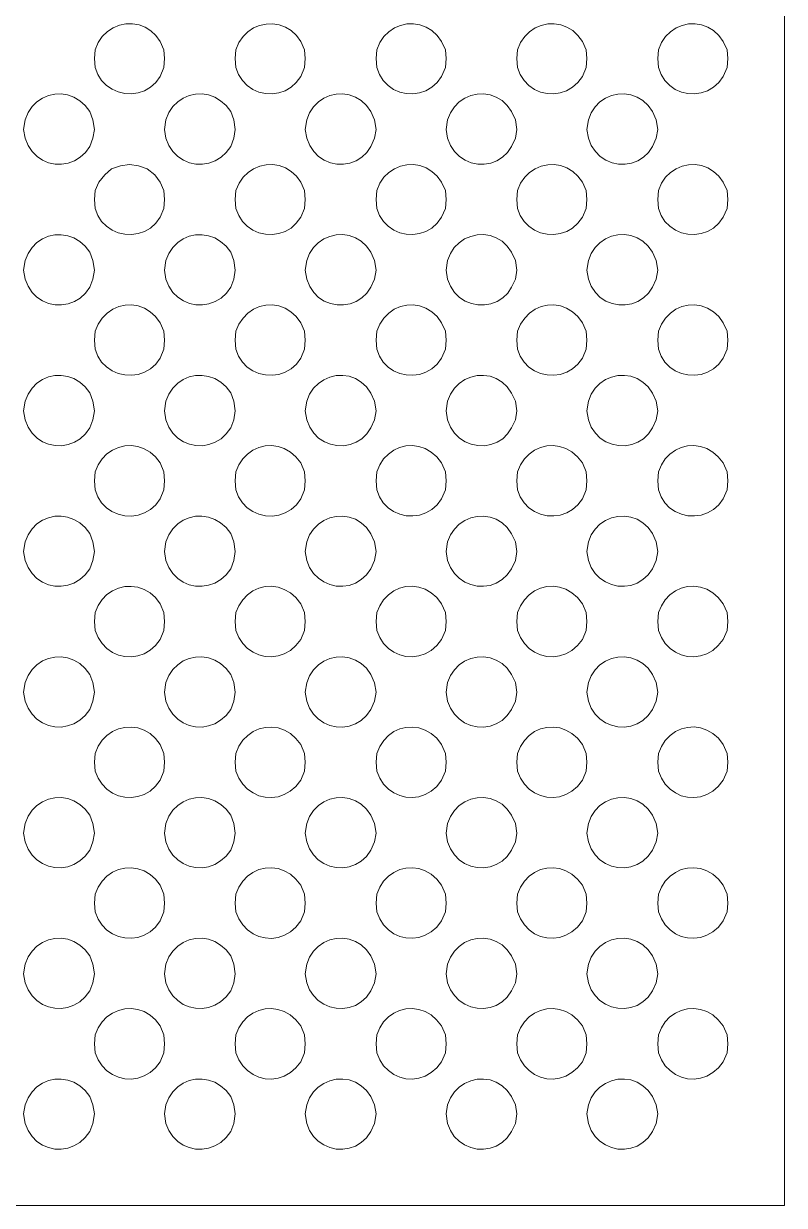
# Model space of a CAD drawing. Extents: x 0 to 243, y -13 to 276.
# Drawn here: x 211.61 to 238.38, y 110.43 to 152.03 of the extents above; entities that cross this region are included whole.
import ezdxf

# ---------------------------------------------------------------- set-up
doc = ezdxf.new("R2010")
doc.units = 0
doc.layers.add('GEOMETRY', color=7, linetype='Continuous')

msp = doc.modelspace()

# ---------------------------------------------------------------- linework, layer by layer
at = {"layer": 'GEOMETRY', "lineweight": 13}
for points in [[(238.38, 110.427), (238.38, 260.038), (88.77, 260.038)], [(88.769, 110.427), (238.379, 110.427)]]:
    msp.add_lwpolyline(points, dxfattribs=at)
for points in [[(216.569, 150.798), (216.543, 151.11), (216.412, 151.402), (216.269, 151.612), (216.094, 151.779), (215.893, 151.903), (215.675, 151.985), (215.445, 152.023), (215.211, 152.019), (214.981, 151.973), (214.761, 151.884), (214.559, 151.754), (214.382, 151.581), (214.237, 151.366), (214.131, 151.11), (214.105, 150.798), (214.131, 150.484), (214.222, 150.236), (214.356, 150.026), (214.526, 149.853), (214.724, 149.719), (214.942, 149.625), (215.173, 149.572), (215.409, 149.561), (215.644, 149.593), (215.869, 149.668), (216.077, 149.789), (216.26, 149.956), (216.412, 150.169), (216.543, 150.484), (216.569, 150.798)], [(221.523, 150.798), (221.497, 151.11), (221.366, 151.402), (221.211, 151.616), (221.027, 151.785), (220.822, 151.909), (220.603, 151.989), (220.374, 152.025), (220.144, 152.018), (219.918, 151.969), (219.704, 151.879), (219.507, 151.747), (219.333, 151.574), (219.191, 151.362), (219.085, 151.11), (219.058, 150.798), (219.085, 150.484), (219.179, 150.235), (219.314, 150.024), (219.483, 149.851), (219.678, 149.717), (219.893, 149.624), (220.121, 149.571), (220.355, 149.56), (220.587, 149.593), (220.812, 149.669), (221.021, 149.789), (221.208, 149.956), (221.366, 150.169), (221.497, 150.484), (221.523, 150.798)], [(226.478, 150.798), (226.452, 151.111), (226.321, 151.402), (226.165, 151.616), (225.981, 151.785), (225.776, 151.909), (225.557, 151.989), (225.328, 152.025), (225.098, 152.019), (224.873, 151.97), (224.658, 151.879), (224.461, 151.747), (224.288, 151.575), (224.146, 151.362), (224.04, 151.111), (224.013, 150.798), (224.04, 150.484), (224.135, 150.235), (224.269, 150.024), (224.438, 149.851), (224.633, 149.718), (224.848, 149.624), (225.076, 149.571), (225.309, 149.561), (225.542, 149.593), (225.766, 149.669), (225.975, 149.79), (226.163, 149.956), (226.321, 150.169), (226.452, 150.484), (226.478, 150.798)], [(231.432, 150.798), (231.407, 151.111), (231.275, 151.402), (231.119, 151.617), (230.935, 151.786), (230.73, 151.91), (230.51, 151.99), (230.282, 152.026), (230.052, 152.019), (229.827, 151.97), (229.613, 151.879), (229.416, 151.747), (229.243, 151.575), (229.1, 151.362), (228.994, 151.111), (228.968, 150.798), (228.994, 150.485), (229.089, 150.236), (229.224, 150.025), (229.392, 149.852), (229.588, 149.718), (229.803, 149.624), (230.03, 149.571), (230.264, 149.561), (230.496, 149.593), (230.72, 149.669), (230.929, 149.79), (231.117, 149.956), (231.275, 150.169), (231.407, 150.485), (231.432, 150.798)], [(236.387, 150.798), (236.362, 151.111), (236.23, 151.402), (236.075, 151.617), (235.891, 151.786), (235.686, 151.91), (235.466, 151.99), (235.238, 152.026), (235.008, 152.019), (234.782, 151.97), (234.568, 151.879), (234.371, 151.747), (234.198, 151.575), (234.055, 151.363), (233.949, 151.111), (233.923, 150.798), (233.949, 150.485), (234.044, 150.236), (234.179, 150.025), (234.347, 149.852), (234.543, 149.718), (234.758, 149.624), (234.985, 149.571), (235.219, 149.56), (235.451, 149.593), (235.676, 149.669), (235.885, 149.789), (236.072, 149.956), (236.23, 150.169), (236.362, 150.485), (236.387, 150.798)], [(214.105, 148.309), (214.051, 148.649), (213.948, 148.938), (213.782, 149.15), (213.592, 149.317), (213.383, 149.44), (213.162, 149.519), (212.935, 149.555), (212.707, 149.549), (212.485, 149.5), (212.274, 149.411), (212.081, 149.28), (211.911, 149.109), (211.772, 148.898), (211.667, 148.649), (211.614, 148.309), (211.667, 147.995), (211.771, 147.739), (211.912, 147.525), (212.084, 147.353), (212.28, 147.222), (212.494, 147.133), (212.719, 147.086), (212.95, 147.082), (213.178, 147.12), (213.399, 147.202), (213.605, 147.326), (213.791, 147.494), (213.948, 147.705), (214.051, 147.995), (214.105, 148.309)], [(219.058, 148.309), (219.006, 148.649), (218.902, 148.938), (218.737, 149.15), (218.546, 149.317), (218.338, 149.44), (218.117, 149.519), (217.89, 149.555), (217.662, 149.549), (217.439, 149.5), (217.229, 149.411), (217.035, 149.28), (216.866, 149.109), (216.726, 148.898), (216.621, 148.649), (216.569, 148.309), (216.621, 147.995), (216.725, 147.739), (216.866, 147.525), (217.038, 147.353), (217.234, 147.222), (217.448, 147.133), (217.674, 147.086), (217.904, 147.082), (218.133, 147.12), (218.354, 147.201), (218.56, 147.326), (218.745, 147.493), (218.902, 147.705), (219.006, 147.995), (219.058, 148.309)], [(224.014, 148.308), (223.961, 148.65), (223.829, 148.937), (223.675, 149.153), (223.493, 149.322), (223.289, 149.444), (223.07, 149.522), (222.843, 149.556), (222.614, 149.547), (222.39, 149.496), (222.178, 149.405), (221.984, 149.273), (221.814, 149.103), (221.676, 148.895), (221.576, 148.65), (221.523, 148.308), (221.576, 147.994), (221.678, 147.739), (221.819, 147.525), (221.992, 147.352), (222.191, 147.221), (222.408, 147.132), (222.636, 147.086), (222.868, 147.081), (223.096, 147.12), (223.313, 147.201), (223.513, 147.325), (223.687, 147.493), (223.829, 147.704), (223.961, 147.994), (224.014, 148.308)], [(228.968, 148.308), (228.915, 148.65), (228.785, 148.937), (228.631, 149.152), (228.448, 149.321), (228.244, 149.444), (228.025, 149.522), (227.798, 149.556), (227.569, 149.548), (227.345, 149.497), (227.133, 149.405), (226.938, 149.274), (226.769, 149.104), (226.631, 148.895), (226.53, 148.65), (226.477, 148.308), (226.53, 147.994), (226.632, 147.738), (226.773, 147.524), (226.947, 147.352), (227.145, 147.221), (227.362, 147.132), (227.59, 147.086), (227.822, 147.082), (228.05, 147.12), (228.268, 147.202), (228.468, 147.326), (228.643, 147.494), (228.785, 147.705), (228.915, 147.994), (228.968, 148.308)], [(233.924, 148.308), (233.871, 148.65), (233.74, 148.937), (233.585, 149.153), (233.402, 149.321), (233.198, 149.444), (232.979, 149.522), (232.752, 149.556), (232.523, 149.547), (232.299, 149.496), (232.087, 149.405), (231.893, 149.273), (231.723, 149.103), (231.585, 148.895), (231.486, 148.65), (231.433, 148.308), (231.486, 147.995), (231.587, 147.739), (231.729, 147.525), (231.903, 147.352), (232.101, 147.221), (232.318, 147.133), (232.546, 147.086), (232.778, 147.082), (233.006, 147.12), (233.223, 147.202), (233.422, 147.326), (233.597, 147.494), (233.74, 147.705), (233.871, 147.995), (233.924, 148.308)], [(216.569, 145.843), (216.543, 146.157), (216.412, 146.447), (216.228, 146.708), (215.965, 146.919), (215.651, 147.023), (215.337, 147.075), (215.021, 147.023), (214.707, 146.919), (214.471, 146.708), (214.261, 146.447), (214.131, 146.157), (214.105, 145.843), (214.131, 145.527), (214.223, 145.28), (214.357, 145.07), (214.527, 144.897), (214.725, 144.764), (214.943, 144.67), (215.174, 144.617), (215.41, 144.606), (215.645, 144.638), (215.869, 144.714), (216.077, 144.834), (216.261, 145.001), (216.412, 145.214), (216.543, 145.527), (216.569, 145.843)], [(221.523, 145.843), (221.497, 146.158), (221.366, 146.447), (221.211, 146.661), (221.027, 146.83), (220.823, 146.954), (220.603, 147.034), (220.375, 147.071), (220.145, 147.064), (219.92, 147.016), (219.705, 146.925), (219.508, 146.794), (219.335, 146.622), (219.192, 146.409), (219.085, 146.158), (219.058, 145.843), (219.085, 145.527), (219.18, 145.279), (219.315, 145.068), (219.484, 144.895), (219.679, 144.762), (219.894, 144.668), (220.122, 144.616), (220.356, 144.605), (220.588, 144.638), (220.812, 144.714), (221.021, 144.835), (221.208, 145.001), (221.366, 145.214), (221.497, 145.527), (221.523, 145.843)], [(226.478, 145.843), (226.452, 146.158), (226.321, 146.447), (226.164, 146.662), (225.98, 146.831), (225.775, 146.955), (225.555, 147.035), (225.327, 147.071), (225.098, 147.064), (224.873, 147.015), (224.659, 146.924), (224.463, 146.793), (224.29, 146.621), (224.147, 146.409), (224.04, 146.158), (224.013, 145.843), (224.04, 145.528), (224.135, 145.28), (224.27, 145.069), (224.439, 144.896), (224.634, 144.762), (224.849, 144.669), (225.077, 144.616), (225.31, 144.606), (225.542, 144.638), (225.766, 144.714), (225.976, 144.835), (226.163, 145.001), (226.321, 145.214), (226.452, 145.528), (226.478, 145.843)], [(231.432, 145.843), (231.407, 146.158), (231.275, 146.447), (231.118, 146.662), (230.934, 146.831), (230.729, 146.956), (230.509, 147.036), (230.282, 147.072), (230.052, 147.065), (229.828, 147.016), (229.614, 146.925), (229.417, 146.793), (229.244, 146.621), (229.101, 146.409), (228.994, 146.158), (228.968, 145.843), (228.994, 145.528), (229.089, 145.28), (229.225, 145.069), (229.394, 144.896), (229.589, 144.762), (229.804, 144.669), (230.031, 144.616), (230.265, 144.605), (230.497, 144.638), (230.721, 144.714), (230.93, 144.834), (231.117, 145.001), (231.275, 145.214), (231.407, 145.528), (231.432, 145.843)], [(236.387, 145.843), (236.362, 146.158), (236.23, 146.447), (236.074, 146.662), (235.89, 146.831), (235.685, 146.955), (235.465, 147.035), (235.237, 147.071), (235.008, 147.064), (234.783, 147.015), (234.569, 146.925), (234.372, 146.793), (234.199, 146.621), (234.056, 146.409), (233.949, 146.158), (233.923, 145.843), (233.949, 145.528), (234.044, 145.28), (234.18, 145.069), (234.349, 144.896), (234.544, 144.762), (234.759, 144.669), (234.986, 144.616), (235.22, 144.606), (235.452, 144.638), (235.676, 144.714), (235.885, 144.835), (236.072, 145.001), (236.23, 145.214), (236.362, 145.528), (236.387, 145.843)], [(214.105, 143.354), (214.051, 143.694), (213.948, 143.983), (213.783, 144.195), (213.593, 144.362), (213.384, 144.486), (213.163, 144.565), (212.935, 144.601), (212.707, 144.594), (212.485, 144.546), (212.274, 144.456), (212.08, 144.325), (211.911, 144.154), (211.771, 143.943), (211.667, 143.694), (211.614, 143.354), (211.667, 143.04), (211.77, 142.784), (211.911, 142.57), (212.082, 142.398), (212.279, 142.267), (212.493, 142.178), (212.719, 142.132), (212.95, 142.127), (213.179, 142.166), (213.4, 142.247), (213.606, 142.371), (213.791, 142.539), (213.948, 142.75), (214.051, 143.04), (214.105, 143.354)], [(219.058, 143.354), (219.006, 143.694), (218.902, 143.983), (218.737, 144.195), (218.546, 144.362), (218.338, 144.485), (218.117, 144.564), (217.89, 144.6), (217.662, 144.594), (217.439, 144.545), (217.229, 144.456), (217.035, 144.325), (216.866, 144.154), (216.726, 143.943), (216.621, 143.694), (216.569, 143.354), (216.621, 143.04), (216.724, 142.784), (216.865, 142.57), (217.037, 142.397), (217.233, 142.267), (217.448, 142.178), (217.674, 142.131), (217.905, 142.127), (218.134, 142.166), (218.355, 142.247), (218.561, 142.371), (218.746, 142.539), (218.902, 142.75), (219.006, 143.04), (219.058, 143.354)], [(224.014, 143.353), (223.961, 143.693), (223.829, 143.982), (223.676, 144.198), (223.494, 144.367), (223.291, 144.49), (223.071, 144.568), (222.843, 144.602), (222.614, 144.593), (222.389, 144.542), (222.176, 144.45), (221.981, 144.318), (221.812, 144.147), (221.675, 143.938), (221.576, 143.693), (221.523, 143.353), (221.576, 143.039), (221.678, 142.782), (221.819, 142.568), (221.993, 142.395), (222.193, 142.265), (222.411, 142.176), (222.64, 142.13), (222.872, 142.127), (223.101, 142.166), (223.318, 142.247), (223.517, 142.372), (223.69, 142.54), (223.829, 142.751), (223.961, 143.039), (224.014, 143.353)], [(228.968, 143.353), (228.915, 143.693), (228.785, 143.982), (228.632, 144.198), (228.45, 144.367), (228.245, 144.49), (228.026, 144.568), (227.798, 144.602), (227.568, 144.593), (227.344, 144.542), (227.131, 144.45), (226.936, 144.318), (226.767, 144.148), (226.629, 143.939), (226.53, 143.693), (226.477, 143.353), (226.53, 143.04), (226.632, 142.783), (226.773, 142.568), (226.948, 142.395), (227.147, 142.265), (227.366, 142.176), (227.595, 142.13), (227.827, 142.127), (228.056, 142.166), (228.273, 142.248), (228.472, 142.372), (228.645, 142.54), (228.785, 142.751), (228.915, 143.04), (228.968, 143.353)], [(233.924, 143.353), (233.871, 143.693), (233.74, 143.982), (233.586, 144.198), (233.404, 144.367), (233.2, 144.491), (232.98, 144.569), (232.752, 144.603), (232.523, 144.594), (232.298, 144.543), (232.085, 144.451), (231.891, 144.319), (231.722, 144.148), (231.584, 143.939), (231.486, 143.693), (231.433, 143.353), (231.486, 143.04), (231.587, 142.783), (231.729, 142.568), (231.904, 142.395), (232.103, 142.264), (232.321, 142.176), (232.55, 142.13), (232.783, 142.127), (233.011, 142.166), (233.228, 142.248), (233.427, 142.373), (233.6, 142.54), (233.74, 142.751), (233.871, 143.04), (233.924, 143.353)], [(216.569, 140.89), (216.543, 141.205), (216.412, 141.492), (216.255, 141.715), (216.071, 141.89), (215.866, 142.016), (215.646, 142.096), (215.418, 142.131), (215.187, 142.121), (214.962, 142.069), (214.748, 141.975), (214.551, 141.84), (214.378, 141.666), (214.236, 141.454), (214.131, 141.205), (214.105, 140.89), (214.131, 140.574), (214.222, 140.326), (214.357, 140.115), (214.526, 139.943), (214.724, 139.809), (214.942, 139.715), (215.173, 139.662), (215.41, 139.651), (215.644, 139.683), (215.869, 139.759), (216.077, 139.88), (216.26, 140.046), (216.412, 140.259), (216.543, 140.574), (216.569, 140.89)], [(221.523, 140.888), (221.497, 141.205), (221.366, 141.492), (221.205, 141.715), (221.018, 141.889), (220.812, 142.015), (220.592, 142.095), (220.364, 142.13), (220.136, 142.121), (219.912, 142.068), (219.7, 141.974), (219.505, 141.84), (219.333, 141.666), (219.191, 141.454), (219.085, 141.205), (219.058, 140.888), (219.085, 140.574), (219.178, 140.326), (219.313, 140.115), (219.482, 139.942), (219.677, 139.808), (219.893, 139.715), (220.121, 139.662), (220.356, 139.652), (220.588, 139.684), (220.813, 139.76), (221.022, 139.88), (221.209, 140.046), (221.366, 140.259), (221.497, 140.574), (221.523, 140.888)], [(226.478, 140.888), (226.452, 141.205), (226.321, 141.492), (226.159, 141.715), (225.972, 141.889), (225.765, 142.015), (225.545, 142.095), (225.319, 142.13), (225.091, 142.121), (224.868, 142.069), (224.656, 141.975), (224.461, 141.84), (224.29, 141.666), (224.147, 141.454), (224.04, 141.205), (224.013, 140.888), (224.04, 140.575), (224.134, 140.326), (224.268, 140.115), (224.437, 139.942), (224.632, 139.809), (224.848, 139.715), (225.076, 139.662), (225.31, 139.652), (225.543, 139.684), (225.768, 139.76), (225.977, 139.88), (226.164, 140.046), (226.321, 140.259), (226.452, 140.575), (226.478, 140.888)], [(231.432, 140.888), (231.407, 141.203), (231.275, 141.492), (231.113, 141.715), (230.926, 141.89), (230.719, 142.016), (230.499, 142.097), (230.272, 142.131), (230.044, 142.122), (229.821, 142.069), (229.609, 141.975), (229.415, 141.84), (229.243, 141.665), (229.101, 141.453), (228.994, 141.203), (228.968, 140.888), (228.994, 140.575), (229.088, 140.326), (229.223, 140.115), (229.391, 139.942), (229.587, 139.809), (229.802, 139.715), (230.03, 139.662), (230.264, 139.651), (230.497, 139.683), (230.722, 139.759), (230.931, 139.88), (231.118, 140.046), (231.275, 140.259), (231.407, 140.575), (231.432, 140.888)], [(236.387, 140.888), (236.362, 141.203), (236.23, 141.492), (236.069, 141.715), (235.882, 141.889), (235.675, 142.016), (235.455, 142.096), (235.227, 142.131), (234.999, 142.121), (234.775, 142.069), (234.563, 141.975), (234.368, 141.84), (234.197, 141.665), (234.055, 141.453), (233.949, 141.203), (233.923, 140.888), (233.949, 140.575), (234.043, 140.326), (234.177, 140.115), (234.346, 139.942), (234.541, 139.809), (234.757, 139.715), (234.985, 139.662), (235.219, 139.652), (235.452, 139.684), (235.677, 139.76), (235.886, 139.88), (236.073, 140.046), (236.23, 140.259), (236.362, 140.575), (236.387, 140.888)], [(214.105, 138.399), (214.051, 138.741), (213.948, 139.028), (213.783, 139.24), (213.593, 139.408), (213.384, 139.532), (213.163, 139.611), (212.936, 139.647), (212.708, 139.641), (212.486, 139.593), (212.275, 139.503), (212.082, 139.372), (211.913, 139.201), (211.772, 138.99), (211.667, 138.741), (211.614, 138.399), (211.667, 138.084), (211.771, 137.829), (211.913, 137.615), (212.084, 137.442), (212.28, 137.311), (212.494, 137.223), (212.719, 137.176), (212.949, 137.172), (213.178, 137.21), (213.398, 137.291), (213.605, 137.416), (213.79, 137.584), (213.948, 137.796), (214.051, 138.084), (214.105, 138.399)], [(219.058, 138.399), (219.006, 138.741), (218.902, 139.028), (218.737, 139.241), (218.547, 139.409), (218.338, 139.532), (218.118, 139.612), (217.89, 139.648), (217.663, 139.641), (217.441, 139.593), (217.23, 139.503), (217.037, 139.372), (216.867, 139.201), (216.726, 138.99), (216.621, 138.741), (216.569, 138.399), (216.621, 138.084), (216.726, 137.829), (216.867, 137.615), (217.039, 137.442), (217.235, 137.311), (217.449, 137.223), (217.674, 137.176), (217.904, 137.172), (218.132, 137.21), (218.353, 137.291), (218.559, 137.416), (218.744, 137.584), (218.902, 137.796), (219.006, 138.084), (219.058, 138.399)], [(224.014, 138.4), (223.961, 138.74), (223.829, 139.027), (223.675, 139.243), (223.493, 139.413), (223.289, 139.536), (223.07, 139.614), (222.843, 139.648), (222.614, 139.639), (222.39, 139.588), (222.178, 139.496), (221.984, 139.364), (221.814, 139.194), (221.676, 138.985), (221.576, 138.74), (221.523, 138.4), (221.576, 138.084), (221.678, 137.828), (221.82, 137.614), (221.994, 137.441), (222.194, 137.311), (222.411, 137.222), (222.639, 137.176), (222.87, 137.172), (223.098, 137.211), (223.315, 137.292), (223.514, 137.417), (223.688, 137.584), (223.829, 137.796), (223.961, 138.084), (224.014, 138.4)], [(228.968, 138.4), (228.915, 138.74), (228.785, 139.027), (228.631, 139.243), (228.448, 139.412), (228.244, 139.536), (228.025, 139.614), (227.798, 139.648), (227.569, 139.64), (227.345, 139.589), (227.133, 139.497), (226.938, 139.365), (226.769, 139.194), (226.631, 138.986), (226.53, 138.74), (226.477, 138.4), (226.53, 138.084), (226.632, 137.828), (226.774, 137.614), (226.948, 137.441), (227.147, 137.311), (227.365, 137.222), (227.593, 137.176), (227.824, 137.172), (228.053, 137.211), (228.27, 137.292), (228.469, 137.417), (228.644, 137.585), (228.785, 137.796), (228.915, 138.084), (228.968, 138.4)], [(233.924, 138.4), (233.871, 138.741), (233.74, 139.027), (233.585, 139.243), (233.402, 139.413), (233.198, 139.536), (232.979, 139.614), (232.752, 139.649), (232.523, 139.64), (232.299, 139.589), (232.087, 139.497), (231.893, 139.365), (231.723, 139.195), (231.585, 138.986), (231.486, 138.741), (231.433, 138.4), (231.486, 138.084), (231.588, 137.828), (231.73, 137.614), (231.904, 137.441), (232.103, 137.311), (232.32, 137.222), (232.548, 137.176), (232.78, 137.172), (233.008, 137.211), (233.225, 137.293), (233.424, 137.417), (233.598, 137.585), (233.74, 137.796), (233.871, 138.084), (233.924, 138.4)], [(216.569, 135.935), (216.543, 136.249), (216.412, 136.564), (216.249, 136.778), (216.061, 136.945), (215.852, 137.066), (215.631, 137.142), (215.402, 137.175), (215.173, 137.164), (214.949, 137.111), (214.737, 137.017), (214.543, 136.883), (214.373, 136.709), (214.233, 136.498), (214.131, 136.249), (214.105, 135.935), (214.131, 135.622), (214.221, 135.373), (214.355, 135.162), (214.524, 134.989), (214.722, 134.855), (214.941, 134.761), (215.173, 134.707), (215.41, 134.696), (215.645, 134.728), (215.871, 134.804), (216.079, 134.925), (216.262, 135.092), (216.412, 135.306), (216.543, 135.622), (216.569, 135.935)], [(221.523, 135.935), (221.497, 136.249), (221.366, 136.564), (221.193, 136.78), (220.998, 136.949), (220.786, 137.07), (220.564, 137.145), (220.337, 137.176), (220.111, 137.164), (219.891, 137.11), (219.683, 137.014), (219.493, 136.879), (219.326, 136.706), (219.188, 136.495), (219.085, 136.249), (219.058, 135.935), (219.085, 135.622), (219.178, 135.373), (219.312, 135.161), (219.481, 134.988), (219.677, 134.854), (219.893, 134.76), (220.122, 134.707), (220.356, 134.696), (220.59, 134.728), (220.814, 134.804), (221.023, 134.925), (221.21, 135.092), (221.366, 135.306), (221.497, 135.622), (221.523, 135.935)], [(226.478, 135.935), (226.452, 136.249), (226.321, 136.564), (226.147, 136.781), (225.951, 136.95), (225.739, 137.071), (225.517, 137.146), (225.29, 137.177), (225.064, 137.164), (224.844, 137.109), (224.637, 137.014), (224.447, 136.878), (224.281, 136.705), (224.143, 136.495), (224.04, 136.249), (224.013, 135.935), (224.04, 135.622), (224.133, 135.373), (224.267, 135.161), (224.436, 134.988), (224.632, 134.854), (224.847, 134.76), (225.076, 134.707), (225.311, 134.697), (225.544, 134.729), (225.769, 134.805), (225.978, 134.926), (226.164, 135.092), (226.321, 135.306), (226.452, 135.622), (226.478, 135.935)], [(231.432, 135.935), (231.407, 136.249), (231.275, 136.565), (231.101, 136.782), (230.905, 136.951), (230.693, 137.072), (230.471, 137.147), (230.244, 137.177), (230.018, 137.164), (229.799, 137.109), (229.591, 137.013), (229.401, 136.878), (229.235, 136.705), (229.097, 136.494), (228.994, 136.249), (228.968, 135.935), (228.994, 135.622), (229.087, 135.373), (229.221, 135.162), (229.39, 134.989), (229.585, 134.855), (229.801, 134.761), (230.029, 134.708), (230.264, 134.697), (230.497, 134.729), (230.722, 134.805), (230.931, 134.925), (231.118, 135.091), (231.275, 135.304), (231.407, 135.622), (231.432, 135.935)], [(236.387, 135.936), (236.362, 136.249), (236.23, 136.565), (236.056, 136.782), (235.861, 136.95), (235.649, 137.071), (235.427, 137.146), (235.2, 137.177), (234.973, 137.164), (234.754, 137.109), (234.546, 137.014), (234.356, 136.879), (234.19, 136.705), (234.052, 136.495), (233.949, 136.249), (233.923, 135.936), (233.949, 135.622), (234.042, 135.373), (234.176, 135.161), (234.344, 134.988), (234.54, 134.854), (234.755, 134.76), (234.984, 134.708), (235.219, 134.697), (235.452, 134.729), (235.677, 134.804), (235.887, 134.925), (236.073, 135.091), (236.23, 135.304), (236.362, 135.622), (236.387, 135.936)], [(214.105, 133.444), (214.051, 133.786), (213.948, 134.075), (213.782, 134.287), (213.591, 134.454), (213.383, 134.577), (213.162, 134.656), (212.934, 134.692), (212.707, 134.686), (212.485, 134.637), (212.274, 134.547), (212.081, 134.417), (211.912, 134.246), (211.772, 134.035), (211.667, 133.786), (211.614, 133.444), (211.667, 133.131), (211.771, 132.881), (211.911, 132.67), (212.081, 132.499), (212.274, 132.368), (212.485, 132.278), (212.708, 132.229), (212.936, 132.223), (213.163, 132.259), (213.384, 132.338), (213.593, 132.461), (213.783, 132.628), (213.948, 132.841), (214.051, 133.131), (214.105, 133.444)], [(219.058, 133.444), (219.006, 133.786), (218.902, 134.075), (218.736, 134.287), (218.545, 134.454), (218.337, 134.577), (218.116, 134.657), (217.889, 134.693), (217.661, 134.686), (217.439, 134.638), (217.229, 134.548), (217.036, 134.417), (216.867, 134.246), (216.726, 134.035), (216.621, 133.786), (216.569, 133.444), (216.621, 133.131), (216.725, 132.881), (216.865, 132.67), (217.035, 132.499), (217.228, 132.368), (217.439, 132.278), (217.662, 132.23), (217.89, 132.223), (218.117, 132.259), (218.338, 132.338), (218.547, 132.461), (218.737, 132.628), (218.902, 132.841), (219.006, 133.131), (219.058, 133.444)], [(224.014, 133.443), (223.961, 133.785), (223.829, 134.074), (223.674, 134.289), (223.492, 134.458), (223.287, 134.581), (223.069, 134.659), (222.841, 134.693), (222.613, 134.684), (222.389, 134.633), (222.177, 134.541), (221.983, 134.409), (221.814, 134.239), (221.676, 134.03), (221.576, 133.785), (221.523, 133.443), (221.576, 133.131), (221.676, 132.885), (221.814, 132.677), (221.983, 132.506), (222.177, 132.374), (222.389, 132.282), (222.613, 132.231), (222.841, 132.222), (223.069, 132.255), (223.287, 132.333), (223.492, 132.456), (223.674, 132.625), (223.829, 132.841), (223.961, 133.131), (224.014, 133.443)], [(228.968, 133.443), (228.915, 133.785), (228.785, 134.074), (228.63, 134.289), (228.447, 134.458), (228.242, 134.581), (228.023, 134.659), (227.796, 134.693), (227.568, 134.684), (227.344, 134.633), (227.132, 134.541), (226.938, 134.41), (226.768, 134.239), (226.63, 134.03), (226.53, 133.785), (226.477, 133.443), (226.53, 133.131), (226.63, 132.885), (226.768, 132.676), (226.938, 132.505), (227.132, 132.373), (227.344, 132.281), (227.568, 132.23), (227.796, 132.221), (228.023, 132.255), (228.242, 132.333), (228.447, 132.456), (228.63, 132.625), (228.785, 132.841), (228.915, 133.131), (228.968, 133.443)], [(233.924, 133.443), (233.871, 133.786), (233.74, 134.075), (233.584, 134.29), (233.401, 134.459), (233.197, 134.582), (232.978, 134.66), (232.751, 134.694), (232.522, 134.685), (232.299, 134.634), (232.087, 134.542), (231.893, 134.41), (231.724, 134.239), (231.586, 134.031), (231.486, 133.786), (231.433, 133.443), (231.486, 133.131), (231.586, 132.885), (231.724, 132.677), (231.893, 132.506), (232.087, 132.374), (232.299, 132.282), (232.522, 132.231), (232.751, 132.222), (232.978, 132.255), (233.197, 132.333), (233.401, 132.456), (233.584, 132.625), (233.74, 132.841), (233.871, 133.131), (233.924, 133.443)], [(216.569, 130.98), (216.543, 131.294), (216.412, 131.609), (216.249, 131.823), (216.061, 131.99), (215.852, 132.111), (215.631, 132.187), (215.402, 132.219), (215.173, 132.209), (214.949, 132.156), (214.737, 132.062), (214.543, 131.928), (214.373, 131.754), (214.233, 131.543), (214.131, 131.294), (214.105, 130.98), (214.131, 130.666), (214.234, 130.417), (214.373, 130.205), (214.543, 130.031), (214.737, 129.897), (214.949, 129.803), (215.173, 129.75), (215.403, 129.74), (215.631, 129.772), (215.853, 129.848), (216.061, 129.97), (216.249, 130.137), (216.412, 130.351), (216.543, 130.666), (216.569, 130.98)], [(221.523, 130.98), (221.497, 131.294), (221.366, 131.609), (221.193, 131.825), (220.998, 131.993), (220.786, 132.115), (220.564, 132.19), (220.337, 132.221), (220.111, 132.209), (219.891, 132.155), (219.683, 132.059), (219.493, 131.924), (219.326, 131.751), (219.188, 131.54), (219.085, 131.294), (219.058, 130.98), (219.085, 130.666), (219.188, 130.419), (219.326, 130.208), (219.493, 130.035), (219.684, 129.9), (219.891, 129.805), (220.111, 129.751), (220.337, 129.738), (220.564, 129.769), (220.786, 129.845), (220.998, 129.966), (221.193, 130.134), (221.366, 130.351), (221.497, 130.666), (221.523, 130.98)], [(226.478, 130.98), (226.452, 131.294), (226.321, 131.609), (226.147, 131.826), (225.951, 131.995), (225.739, 132.116), (225.517, 132.191), (225.29, 132.222), (225.064, 132.209), (224.844, 132.154), (224.637, 132.058), (224.447, 131.923), (224.281, 131.75), (224.143, 131.54), (224.04, 131.294), (224.013, 130.98), (224.04, 130.666), (224.143, 130.42), (224.281, 130.21), (224.447, 130.037), (224.637, 129.902), (224.845, 129.806), (225.064, 129.751), (225.29, 129.739), (225.517, 129.769), (225.739, 129.844), (225.951, 129.966), (226.147, 130.134), (226.321, 130.351), (226.452, 130.666), (226.478, 130.98)], [(231.432, 130.981), (231.407, 131.294), (231.275, 131.61), (231.101, 131.827), (230.905, 131.995), (230.693, 132.117), (230.471, 132.192), (230.244, 132.222), (230.018, 132.209), (229.799, 132.154), (229.591, 132.058), (229.401, 131.923), (229.235, 131.75), (229.097, 131.539), (228.994, 131.294), (228.968, 130.981), (228.994, 130.666), (229.098, 130.42), (229.235, 130.21), (229.402, 130.037), (229.592, 129.902), (229.799, 129.806), (230.019, 129.751), (230.244, 129.739), (230.471, 129.769), (230.693, 129.844), (230.905, 129.965), (231.101, 130.134), (231.275, 130.351), (231.407, 130.666), (231.432, 130.981)], [(236.387, 130.981), (236.362, 131.294), (236.23, 131.61), (236.056, 131.827), (235.861, 131.995), (235.649, 132.116), (235.427, 132.191), (235.2, 132.222), (234.974, 132.209), (234.754, 132.154), (234.546, 132.059), (234.356, 131.924), (234.19, 131.75), (234.052, 131.54), (233.949, 131.294), (233.923, 130.981), (233.949, 130.666), (234.053, 130.42), (234.191, 130.21), (234.357, 130.036), (234.547, 129.901), (234.754, 129.805), (234.974, 129.75), (235.199, 129.738), (235.426, 129.768), (235.648, 129.844), (235.86, 129.965), (236.056, 130.134), (236.23, 130.352), (236.362, 130.666), (236.387, 130.981)], [(214.105, 128.49), (214.051, 128.83), (213.948, 129.119), (213.781, 129.332), (213.59, 129.499), (213.382, 129.622), (213.161, 129.701), (212.934, 129.737), (212.707, 129.731), (212.485, 129.682), (212.275, 129.592), (212.083, 129.462), (211.913, 129.291), (211.773, 129.08), (211.667, 128.83), (211.614, 128.49), (211.667, 128.175), (211.772, 127.926), (211.911, 127.715), (212.081, 127.544), (212.274, 127.413), (212.485, 127.324), (212.707, 127.275), (212.935, 127.268), (213.162, 127.305), (213.383, 127.384), (213.592, 127.507), (213.782, 127.674), (213.948, 127.886), (214.051, 128.175), (214.105, 128.49)], [(219.058, 128.49), (219.006, 128.83), (218.902, 129.119), (218.735, 129.332), (218.544, 129.499), (218.336, 129.622), (218.115, 129.701), (217.888, 129.737), (217.661, 129.731), (217.44, 129.682), (217.23, 129.592), (217.037, 129.462), (216.867, 129.291), (216.727, 129.08), (216.621, 128.83), (216.569, 128.49), (216.621, 128.175), (216.726, 127.926), (216.866, 127.715), (217.035, 127.544), (217.229, 127.413), (217.439, 127.324), (217.662, 127.275), (217.89, 127.268), (218.117, 127.305), (218.338, 127.384), (218.546, 127.507), (218.737, 127.674), (218.902, 127.886), (219.006, 128.175), (219.058, 128.49)], [(224.014, 128.489), (223.961, 128.829), (223.829, 129.118), (223.674, 129.335), (223.492, 129.504), (223.287, 129.627), (223.069, 129.704), (222.841, 129.738), (222.613, 129.729), (222.389, 129.678), (222.177, 129.586), (221.983, 129.454), (221.814, 129.284), (221.676, 129.075), (221.576, 128.829), (221.523, 128.489), (221.576, 128.175), (221.676, 127.93), (221.813, 127.722), (221.982, 127.551), (222.176, 127.419), (222.389, 127.327), (222.613, 127.276), (222.842, 127.267), (223.069, 127.301), (223.288, 127.378), (223.492, 127.501), (223.675, 127.67), (223.829, 127.885), (223.961, 128.175), (224.014, 128.489)], [(228.968, 128.489), (228.915, 128.83), (228.785, 129.118), (228.63, 129.334), (228.447, 129.503), (228.242, 129.626), (228.023, 129.704), (227.796, 129.738), (227.567, 129.729), (227.343, 129.679), (227.131, 129.587), (226.938, 129.455), (226.768, 129.285), (226.63, 129.076), (226.53, 128.83), (226.477, 128.489), (226.53, 128.175), (226.63, 127.93), (226.768, 127.721), (226.937, 127.55), (227.131, 127.418), (227.344, 127.326), (227.568, 127.275), (227.796, 127.266), (228.024, 127.3), (228.243, 127.378), (228.447, 127.501), (228.63, 127.67), (228.785, 127.885), (228.915, 128.175), (228.968, 128.489)], [(233.924, 128.49), (233.871, 128.83), (233.74, 129.119), (233.585, 129.335), (233.402, 129.503), (233.197, 129.626), (232.978, 129.704), (232.751, 129.737), (232.522, 129.728), (232.298, 129.677), (232.085, 129.586), (231.891, 129.454), (231.722, 129.284), (231.585, 129.075), (231.486, 128.83), (231.433, 128.49), (231.486, 128.175), (231.585, 127.93), (231.722, 127.722), (231.891, 127.551), (232.085, 127.419), (232.298, 127.328), (232.522, 127.276), (232.751, 127.267), (232.978, 127.301), (233.197, 127.379), (233.402, 127.502), (233.585, 127.671), (233.74, 127.886), (233.871, 128.175), (233.924, 128.49)], [(216.569, 126.025), (216.543, 126.339), (216.412, 126.654), (216.249, 126.868), (216.06, 127.036), (215.851, 127.157), (215.63, 127.234), (215.401, 127.266), (215.172, 127.255), (214.948, 127.202), (214.737, 127.108), (214.543, 126.973), (214.373, 126.8), (214.234, 126.588), (214.131, 126.339), (214.105, 126.025), (214.131, 125.711), (214.234, 125.462), (214.373, 125.25), (214.543, 125.076), (214.737, 124.942), (214.949, 124.848), (215.173, 124.795), (215.402, 124.784), (215.63, 124.816), (215.852, 124.893), (216.06, 125.014), (216.249, 125.181), (216.412, 125.396), (216.543, 125.711), (216.569, 126.025)], [(221.523, 126.025), (221.497, 126.339), (221.366, 126.652), (221.195, 126.868), (221.002, 127.036), (220.792, 127.158), (220.571, 127.235), (220.345, 127.267), (220.119, 127.256), (219.899, 127.203), (219.69, 127.109), (219.499, 126.974), (219.33, 126.8), (219.191, 126.588), (219.085, 126.339), (219.058, 126.025), (219.085, 125.711), (219.189, 125.464), (219.327, 125.254), (219.494, 125.08), (219.684, 124.945), (219.891, 124.85), (220.111, 124.795), (220.337, 124.783), (220.564, 124.814), (220.786, 124.889), (220.997, 125.011), (221.193, 125.179), (221.366, 125.396), (221.497, 125.711), (221.523, 126.025)], [(226.478, 126.025), (226.452, 126.339), (226.321, 126.653), (226.148, 126.87), (225.953, 127.039), (225.741, 127.161), (225.52, 127.237), (225.293, 127.268), (225.067, 127.256), (224.848, 127.202), (224.64, 127.106), (224.45, 126.971), (224.283, 126.797), (224.144, 126.586), (224.04, 126.339), (224.013, 126.025), (224.04, 125.711), (224.144, 125.465), (224.281, 125.255), (224.448, 125.082), (224.637, 124.947), (224.845, 124.851), (225.064, 124.796), (225.29, 124.783), (225.517, 124.814), (225.739, 124.889), (225.951, 125.01), (226.147, 125.179), (226.321, 125.396), (226.452, 125.711), (226.478, 126.025)], [(231.432, 126.026), (231.407, 126.339), (231.275, 126.653), (231.102, 126.87), (230.907, 127.04), (230.696, 127.161), (230.474, 127.237), (230.247, 127.268), (230.022, 127.256), (229.802, 127.201), (229.594, 127.105), (229.404, 126.97), (229.237, 126.796), (229.099, 126.585), (228.994, 126.339), (228.968, 126.026), (228.994, 125.711), (229.098, 125.465), (229.236, 125.255), (229.402, 125.082), (229.592, 124.947), (229.799, 124.851), (230.019, 124.796), (230.244, 124.783), (230.471, 124.813), (230.693, 124.889), (230.905, 125.01), (231.101, 125.178), (231.275, 125.396), (231.407, 125.711), (231.432, 126.026)], [(236.387, 126.026), (236.362, 126.339), (236.23, 126.653), (236.057, 126.87), (235.862, 127.04), (235.65, 127.162), (235.429, 127.237), (235.202, 127.269), (234.976, 127.256), (234.756, 127.201), (234.549, 127.106), (234.358, 126.97), (234.191, 126.797), (234.053, 126.586), (233.949, 126.339), (233.923, 126.026), (233.949, 125.711), (234.053, 125.465), (234.19, 125.254), (234.357, 125.081), (234.547, 124.946), (234.754, 124.85), (234.974, 124.796), (235.2, 124.783), (235.426, 124.814), (235.648, 124.889), (235.86, 125.011), (236.056, 125.179), (236.23, 125.397), (236.362, 125.711), (236.387, 126.026)], [(214.105, 123.535), (214.051, 123.874), (213.948, 124.164), (213.783, 124.376), (213.593, 124.544), (213.384, 124.667), (213.163, 124.746), (212.935, 124.782), (212.707, 124.775), (212.484, 124.726), (212.273, 124.636), (212.08, 124.506), (211.911, 124.335), (211.771, 124.124), (211.667, 123.874), (211.614, 123.535), (211.667, 123.22), (211.772, 122.971), (211.911, 122.76), (212.081, 122.589), (212.274, 122.459), (212.485, 122.369), (212.707, 122.32), (212.935, 122.314), (213.163, 122.35), (213.384, 122.429), (213.592, 122.552), (213.782, 122.719), (213.948, 122.931), (214.051, 123.22), (214.105, 123.535)], [(219.058, 123.535), (219.006, 123.874), (218.902, 124.164), (218.737, 124.376), (218.547, 124.544), (218.338, 124.667), (218.117, 124.746), (217.889, 124.782), (217.661, 124.775), (217.438, 124.726), (217.228, 124.636), (217.034, 124.506), (216.865, 124.335), (216.725, 124.124), (216.621, 123.874), (216.569, 123.535), (216.621, 123.221), (216.726, 122.971), (216.866, 122.761), (217.035, 122.59), (217.229, 122.459), (217.439, 122.369), (217.662, 122.32), (217.89, 122.313), (218.117, 122.349), (218.338, 122.429), (218.546, 122.552), (218.737, 122.719), (218.902, 122.931), (219.006, 123.221), (219.058, 123.535)], [(224.014, 123.534), (223.961, 123.876), (223.829, 124.163), (223.675, 124.379), (223.492, 124.548), (223.288, 124.671), (223.069, 124.749), (222.842, 124.783), (222.614, 124.774), (222.39, 124.723), (222.178, 124.631), (221.984, 124.5), (221.814, 124.329), (221.676, 124.121), (221.576, 123.876), (221.523, 123.534), (221.576, 123.22), (221.676, 122.975), (221.813, 122.767), (221.982, 122.596), (222.177, 122.464), (222.389, 122.372), (222.613, 122.321), (222.842, 122.312), (223.07, 122.346), (223.289, 122.423), (223.493, 122.546), (223.675, 122.715), (223.829, 122.93), (223.961, 123.22), (224.014, 123.534)], [(228.968, 123.534), (228.915, 123.876), (228.785, 124.164), (228.63, 124.38), (228.448, 124.549), (228.243, 124.671), (228.024, 124.749), (227.797, 124.783), (227.568, 124.775), (227.344, 124.724), (227.132, 124.632), (226.938, 124.501), (226.769, 124.33), (226.631, 124.122), (226.53, 123.876), (226.477, 123.534), (226.53, 123.22), (226.63, 122.975), (226.768, 122.766), (226.937, 122.596), (227.131, 122.464), (227.344, 122.372), (227.568, 122.321), (227.797, 122.312), (228.025, 122.346), (228.244, 122.423), (228.448, 122.546), (228.631, 122.715), (228.785, 122.93), (228.915, 123.22), (228.968, 123.534)], [(233.924, 123.535), (233.871, 123.876), (233.74, 124.164), (233.585, 124.38), (233.402, 124.549), (233.197, 124.671), (232.978, 124.749), (232.751, 124.783), (232.523, 124.774), (232.299, 124.723), (232.087, 124.632), (231.893, 124.5), (231.723, 124.33), (231.585, 124.121), (231.486, 123.876), (231.433, 123.535), (231.486, 123.22), (231.585, 122.975), (231.722, 122.767), (231.892, 122.596), (232.086, 122.464), (232.298, 122.372), (232.522, 122.321), (232.751, 122.312), (232.979, 122.346), (233.198, 122.424), (233.402, 122.547), (233.585, 122.716), (233.74, 122.931), (233.871, 123.22), (233.924, 123.535)], [(216.569, 121.07), (216.543, 121.384), (216.412, 121.699), (216.249, 121.913), (216.061, 122.081), (215.853, 122.202), (215.631, 122.279), (215.403, 122.311), (215.174, 122.301), (214.95, 122.248), (214.737, 122.154), (214.543, 122.019), (214.373, 121.846), (214.234, 121.633), (214.131, 121.384), (214.105, 121.07), (214.131, 120.756), (214.233, 120.506), (214.373, 120.295), (214.543, 120.121), (214.737, 119.987), (214.949, 119.893), (215.173, 119.841), (215.403, 119.83), (215.631, 119.862), (215.853, 119.939), (216.061, 120.06), (216.249, 120.227), (216.412, 120.441), (216.543, 120.756), (216.569, 121.07)], [(221.523, 121.07), (221.497, 121.384), (221.366, 121.699), (221.193, 121.916), (220.998, 122.085), (220.786, 122.206), (220.564, 122.282), (220.337, 122.313), (220.111, 122.301), (219.891, 122.246), (219.683, 122.151), (219.493, 122.016), (219.326, 121.842), (219.188, 121.631), (219.085, 121.384), (219.058, 121.07), (219.085, 120.756), (219.189, 120.509), (219.327, 120.298), (219.494, 120.125), (219.684, 119.99), (219.892, 119.895), (220.112, 119.841), (220.338, 119.828), (220.565, 119.86), (220.787, 119.935), (220.998, 120.056), (221.193, 120.225), (221.366, 120.441), (221.497, 120.756), (221.523, 121.07)], [(226.478, 121.071), (226.452, 121.384), (226.321, 121.7), (226.147, 121.917), (225.952, 122.086), (225.74, 122.207), (225.518, 122.283), (225.291, 122.313), (225.065, 122.301), (224.845, 122.246), (224.638, 122.15), (224.448, 122.015), (224.281, 121.841), (224.143, 121.63), (224.04, 121.384), (224.013, 121.071), (224.04, 120.756), (224.143, 120.51), (224.281, 120.3), (224.448, 120.126), (224.638, 119.991), (224.845, 119.896), (225.065, 119.841), (225.291, 119.829), (225.518, 119.859), (225.74, 119.935), (225.952, 120.056), (226.147, 120.224), (226.321, 120.441), (226.452, 120.756), (226.478, 121.071)], [(231.432, 121.071), (231.407, 121.384), (231.275, 121.7), (231.101, 121.917), (230.906, 122.086), (230.694, 122.208), (230.472, 122.283), (230.245, 122.314), (230.019, 122.301), (229.799, 122.246), (229.592, 122.15), (229.402, 122.015), (229.235, 121.841), (229.097, 121.63), (228.994, 121.384), (228.968, 121.071), (228.994, 120.756), (229.097, 120.51), (229.235, 120.3), (229.402, 120.127), (229.592, 119.992), (229.799, 119.896), (230.019, 119.841), (230.245, 119.829), (230.472, 119.859), (230.694, 119.935), (230.906, 120.056), (231.101, 120.225), (231.275, 120.442), (231.407, 120.756), (231.432, 121.071)], [(236.387, 121.071), (236.362, 121.384), (236.23, 121.7), (236.057, 121.917), (235.861, 122.086), (235.649, 122.207), (235.427, 122.283), (235.2, 122.314), (234.974, 122.301), (234.754, 122.246), (234.547, 122.15), (234.357, 122.015), (234.19, 121.841), (234.052, 121.63), (233.949, 121.384), (233.923, 121.071), (233.949, 120.756), (234.052, 120.51), (234.19, 120.3), (234.357, 120.127), (234.547, 119.992), (234.754, 119.896), (234.974, 119.842), (235.2, 119.829), (235.427, 119.86), (235.649, 119.935), (235.861, 120.057), (236.057, 120.225), (236.23, 120.442), (236.362, 120.756), (236.387, 121.071)], [(214.105, 118.58), (214.051, 118.921), (213.948, 119.208), (213.783, 119.422), (213.593, 119.59), (213.384, 119.713), (213.163, 119.793), (212.936, 119.829), (212.708, 119.823), (212.486, 119.774), (212.275, 119.684), (212.082, 119.553), (211.913, 119.382), (211.772, 119.171), (211.667, 118.921), (211.614, 118.58), (211.667, 118.266), (211.772, 118.016), (211.911, 117.806), (212.081, 117.634), (212.274, 117.504), (212.485, 117.414), (212.707, 117.365), (212.935, 117.358), (213.162, 117.394), (213.383, 117.474), (213.592, 117.597), (213.782, 117.764), (213.948, 117.976), (214.051, 118.266), (214.105, 118.58)], [(219.058, 118.58), (219.006, 118.921), (218.902, 119.208), (218.736, 119.422), (218.546, 119.59), (218.338, 119.713), (218.117, 119.793), (217.89, 119.829), (217.663, 119.822), (217.441, 119.774), (217.23, 119.684), (217.037, 119.553), (216.867, 119.382), (216.727, 119.171), (216.621, 118.921), (216.569, 118.58), (216.621, 118.266), (216.726, 118.016), (216.866, 117.806), (217.035, 117.634), (217.229, 117.504), (217.439, 117.414), (217.662, 117.365), (217.89, 117.358), (218.117, 117.394), (218.338, 117.474), (218.546, 117.597), (218.737, 117.764), (218.902, 117.976), (219.006, 118.266), (219.058, 118.58)], [(224.014, 118.579), (223.961, 118.921), (223.829, 119.21), (223.675, 119.426), (223.493, 119.596), (223.289, 119.718), (223.07, 119.796), (222.842, 119.83), (222.613, 119.821), (222.389, 119.77), (222.177, 119.678), (221.982, 119.546), (221.813, 119.375), (221.676, 119.167), (221.576, 118.921), (221.523, 118.579), (221.576, 118.265), (221.675, 118.02), (221.813, 117.812), (221.982, 117.641), (222.177, 117.509), (222.39, 117.417), (222.614, 117.366), (222.843, 117.357), (223.071, 117.391), (223.29, 117.469), (223.494, 117.592), (223.676, 117.761), (223.829, 117.977), (223.961, 118.265), (224.014, 118.579)], [(228.968, 118.58), (228.915, 118.921), (228.785, 119.21), (228.631, 119.426), (228.448, 119.595), (228.244, 119.718), (228.025, 119.796), (227.797, 119.83), (227.568, 119.821), (227.344, 119.77), (227.131, 119.678), (226.937, 119.546), (226.768, 119.376), (226.63, 119.167), (226.53, 118.921), (226.477, 118.58), (226.53, 118.265), (226.63, 118.02), (226.768, 117.811), (226.938, 117.64), (227.132, 117.508), (227.345, 117.417), (227.569, 117.366), (227.798, 117.357), (228.026, 117.391), (228.245, 117.469), (228.449, 117.592), (228.631, 117.761), (228.785, 117.977), (228.915, 118.265), (228.968, 118.58)], [(233.924, 118.58), (233.871, 118.921), (233.74, 119.208), (233.586, 119.425), (233.404, 119.595), (233.2, 119.718), (232.981, 119.796), (232.753, 119.83), (232.524, 119.821), (232.299, 119.77), (232.086, 119.678), (231.892, 119.546), (231.722, 119.375), (231.585, 119.167), (231.486, 118.921), (231.433, 118.58), (231.486, 118.265), (231.585, 118.02), (231.722, 117.812), (231.892, 117.641), (232.086, 117.509), (232.299, 117.417), (232.524, 117.366), (232.753, 117.357), (232.981, 117.391), (233.2, 117.469), (233.404, 117.592), (233.586, 117.761), (233.74, 117.977), (233.871, 118.265), (233.924, 118.58)], [(216.569, 116.116), (216.543, 116.43), (216.412, 116.746), (216.249, 116.96), (216.06, 117.127), (215.851, 117.248), (215.63, 117.324), (215.401, 117.356), (215.172, 117.346), (214.948, 117.293), (214.737, 117.199), (214.543, 117.064), (214.373, 116.891), (214.234, 116.679), (214.131, 116.43), (214.105, 116.116), (214.131, 115.8), (214.234, 115.551), (214.373, 115.34), (214.543, 115.166), (214.737, 115.032), (214.949, 114.938), (215.173, 114.885), (215.403, 114.875), (215.631, 114.907), (215.853, 114.983), (216.061, 115.105), (216.249, 115.272), (216.412, 115.485), (216.543, 115.8), (216.569, 116.116)], [(221.523, 116.117), (221.497, 116.43), (221.366, 116.746), (221.192, 116.963), (220.996, 117.131), (220.784, 117.252), (220.562, 117.328), (220.335, 117.358), (220.109, 117.346), (219.89, 117.291), (219.682, 117.195), (219.492, 117.06), (219.326, 116.887), (219.188, 116.676), (219.085, 116.43), (219.058, 116.117), (219.085, 115.8), (219.188, 115.554), (219.326, 115.344), (219.493, 115.171), (219.684, 115.036), (219.891, 114.94), (220.111, 114.886), (220.337, 114.873), (220.564, 114.904), (220.786, 114.98), (220.998, 115.101), (221.193, 115.269), (221.366, 115.485), (221.497, 115.8), (221.523, 116.117)], [(226.478, 116.115), (226.452, 116.43), (226.321, 116.746), (226.146, 116.963), (225.95, 117.132), (225.738, 117.253), (225.516, 117.328), (225.29, 117.358), (225.064, 117.345), (224.844, 117.29), (224.637, 117.195), (224.448, 117.06), (224.281, 116.886), (224.143, 116.676), (224.04, 116.43), (224.013, 116.115), (224.04, 115.8), (224.144, 115.555), (224.281, 115.345), (224.448, 115.171), (224.638, 115.036), (224.845, 114.941), (225.065, 114.886), (225.291, 114.874), (225.518, 114.905), (225.74, 114.98), (225.951, 115.101), (226.147, 115.27), (226.321, 115.486), (226.452, 115.8), (226.478, 116.115)], [(231.432, 116.115), (231.407, 116.43), (231.275, 116.746), (231.101, 116.964), (230.904, 117.132), (230.693, 117.253), (230.47, 117.328), (230.244, 117.359), (230.018, 117.346), (229.798, 117.291), (229.591, 117.195), (229.402, 117.06), (229.235, 116.886), (229.098, 116.676), (228.994, 116.43), (228.968, 116.115), (228.994, 115.8), (229.098, 115.555), (229.235, 115.345), (229.402, 115.172), (229.592, 115.037), (229.799, 114.941), (230.019, 114.886), (230.245, 114.874), (230.472, 114.904), (230.694, 114.98), (230.905, 115.101), (231.101, 115.269), (231.275, 115.486), (231.407, 115.8), (231.432, 116.115)], [(236.387, 116.115), (236.362, 116.43), (236.23, 116.746), (236.056, 116.963), (235.86, 117.132), (235.648, 117.253), (235.426, 117.328), (235.199, 117.359), (234.973, 117.346), (234.753, 117.291), (234.546, 117.196), (234.356, 117.06), (234.19, 116.887), (234.052, 116.677), (233.949, 116.43), (233.923, 116.115), (233.949, 115.8), (234.053, 115.554), (234.19, 115.344), (234.357, 115.171), (234.547, 115.036), (234.755, 114.941), (234.974, 114.886), (235.201, 114.874), (235.427, 114.905), (235.65, 114.98), (235.861, 115.101), (236.057, 115.27), (236.23, 115.486), (236.362, 115.8), (236.387, 116.115)], [(214.105, 113.653), (214.051, 113.966), (213.948, 114.256), (213.783, 114.468), (213.593, 114.636), (213.384, 114.759), (213.163, 114.838), (212.935, 114.874), (212.707, 114.867), (212.485, 114.819), (212.274, 114.729), (212.08, 114.598), (211.911, 114.426), (211.771, 114.216), (211.667, 113.966), (211.614, 113.653), (211.667, 113.311), (211.771, 113.061), (211.911, 112.851), (212.081, 112.68), (212.275, 112.55), (212.486, 112.46), (212.708, 112.411), (212.937, 112.405), (213.164, 112.441), (213.385, 112.521), (213.594, 112.644), (213.783, 112.811), (213.948, 113.024), (214.051, 113.311), (214.105, 113.653)], [(219.058, 113.653), (219.006, 113.966), (218.902, 114.256), (218.737, 114.468), (218.546, 114.636), (218.338, 114.759), (218.117, 114.838), (217.89, 114.874), (217.662, 114.868), (217.439, 114.819), (217.229, 114.729), (217.035, 114.598), (216.866, 114.427), (216.726, 114.216), (216.621, 113.966), (216.569, 113.653), (216.621, 113.311), (216.726, 113.061), (216.866, 112.851), (217.036, 112.68), (217.229, 112.549), (217.44, 112.459), (217.663, 112.411), (217.891, 112.405), (218.118, 112.441), (218.339, 112.52), (218.548, 112.643), (218.737, 112.811), (218.902, 113.024), (219.006, 113.311), (219.058, 113.653)], [(224.014, 113.652), (223.961, 113.966), (223.829, 114.256), (223.675, 114.471), (223.493, 114.64), (223.289, 114.763), (223.07, 114.841), (222.842, 114.875), (222.613, 114.865), (222.389, 114.814), (222.177, 114.722), (221.982, 114.59), (221.813, 114.42), (221.676, 114.211), (221.576, 113.966), (221.523, 113.652), (221.576, 113.312), (221.676, 113.066), (221.813, 112.857), (221.982, 112.686), (222.177, 112.554), (222.389, 112.462), (222.613, 112.411), (222.842, 112.402), (223.07, 112.436), (223.289, 112.514), (223.493, 112.637), (223.675, 112.806), (223.829, 113.023), (223.961, 113.312), (224.014, 113.652)], [(228.968, 113.652), (228.915, 113.966), (228.785, 114.256), (228.631, 114.471), (228.448, 114.64), (228.244, 114.763), (228.025, 114.841), (227.797, 114.875), (227.568, 114.865), (227.344, 114.814), (227.131, 114.723), (226.937, 114.591), (226.768, 114.42), (226.63, 114.211), (226.53, 113.966), (226.477, 113.652), (226.53, 113.312), (226.63, 113.066), (226.767, 112.857), (226.937, 112.686), (227.131, 112.554), (227.344, 112.462), (227.568, 112.411), (227.797, 112.403), (228.025, 112.437), (228.244, 112.515), (228.448, 112.638), (228.631, 112.807), (228.785, 113.023), (228.915, 113.312), (228.968, 113.652)], [(233.924, 113.652), (233.871, 113.966), (233.74, 114.256), (233.585, 114.471), (233.402, 114.64), (233.198, 114.763), (232.979, 114.841), (232.751, 114.875), (232.522, 114.865), (232.298, 114.814), (232.086, 114.722), (231.892, 114.59), (231.722, 114.42), (231.585, 114.211), (231.486, 113.966), (231.433, 113.652), (231.486, 113.31), (231.585, 113.064), (231.723, 112.856), (231.893, 112.686), (232.087, 112.554), (232.299, 112.462), (232.523, 112.411), (232.752, 112.402), (232.979, 112.436), (233.198, 112.514), (233.402, 112.637), (233.585, 112.806), (233.74, 113.023), (233.871, 113.31), (233.924, 113.652)]]:
    msp.add_lwpolyline(points, close=True, dxfattribs=at)

doc.saveas('drawing.dxf')
